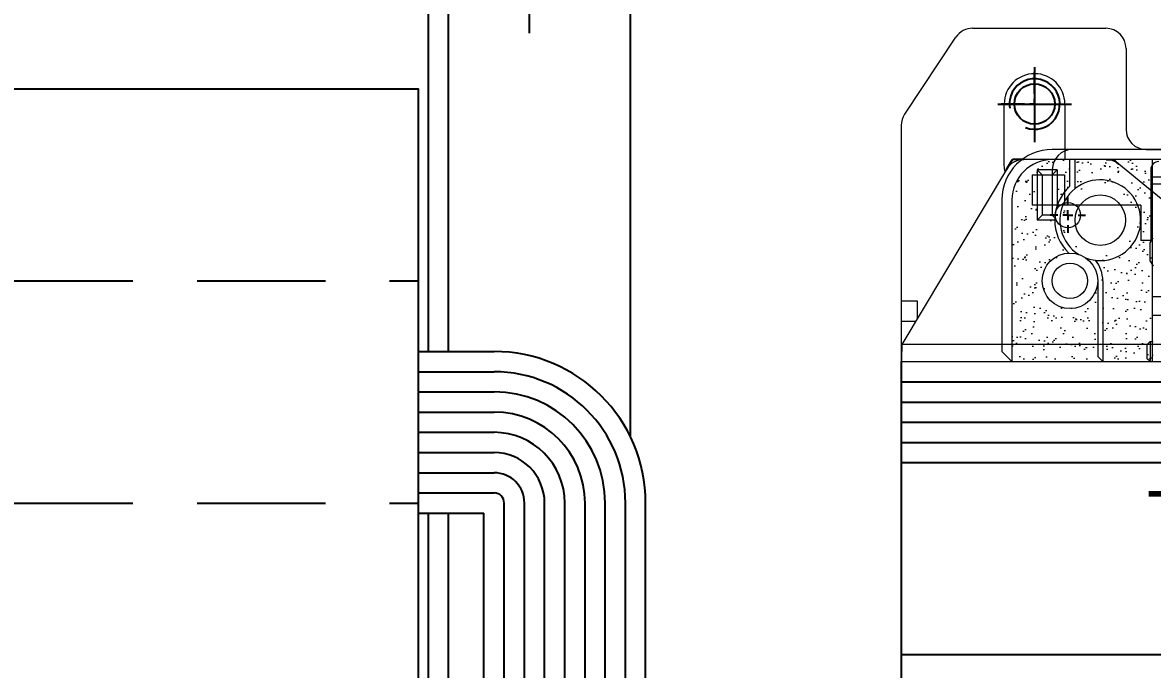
# Model space of a CAD drawing. Header units: millimetres. Extents: x 24815 to 36799, y -9299 to 5469.
# Drawn here: x 35552.4 to 35664.2, y 1939 to 2003.1 of the extents above; entities that cross this region are included whole.
import ezdxf

# ---------------------------------------------------------------- set-up
doc = ezdxf.new("R2010")
doc.units = ezdxf.units.MM
for name, pattern in [('CENTER1', [10, 7, -1, 1, -1]), ('CENTER2', [28.575, 19.05, -3.175, 3.175, -3.175]), ('HIDDENX2', [19.05, 12.7, -6.35])]:
    doc.linetypes.add(name, pattern=pattern)
doc.layers.add('SLD-0', color=7, linetype='Continuous')
doc.styles.get("Standard").update_dxf_attribs({"font": 'ISOCP.SHX', "bigfont": 'WHGTXT.SHX'})

# ---------------------------------------------------------------- blocks, each defined once
blk = doc.blocks.new('A$C4D457A5A')
at = {"color": 1, "linetype": 'CENTER2'}
for p, q in [((187, -65.35), (187, -72.65)), ((183.35, -69), (190.65, -69))]:
    blk.add_line(p, q, dxfattribs=at)
blk.add_circle((187, -69), 2)
at = {"color": 3}
blk.add_arc((187, -69), 2.5, 249.0926, 189.4276, dxfattribs=at)
blk = doc.blocks.new('A$C100C4D09')
at = {"color": 1}
for p, q in [((76.5, 93.5), (52.5, 93.5)), ((76.5, 91.5), (52.5, 91.5)), ((76.5, 89.5), (52.5, 89.5)), ((76.5, 87.5), (52.5, 87.5)), ((76.5, 85.5), (52.5, 85.5)), ((76.5, 83.5), (52.5, 83.5)), ((76.5, 81.5), (52.5, 81.5)), ((76.5, 79.5), (52.5, 79.5)), ((37.5, 71), (37.5, 78.5)), ((39.5, 71), (39.5, 78.5)), ((41.5, 71), (41.5, 78.5)), ((43.5, 71), (43.5, 78.5)), ((45.5, 71), (45.5, 78.5)), ((47.5, 71), (47.5, 78.5)), ((49.5, 71), (49.5, 78.5)), ((51.5, 71), (51.5, 78.5)), ((53.5, 71), (53.5, 77.5)), ((75.5, 77.5), (53.5, 77.5))]:
    blk.add_line(p, q, dxfattribs=at)
at = {"color": 4}
for p, q in [((45.96, 92), (-8.5, 92)), ((37.5, 74), (-8.5, 74)), ((75.5, 74), (53.5, 74)), ((37.5, 72), (-8.5, 72)), ((75.5, 72), (53.5, 72))]:
    blk.add_line(p, q, dxfattribs=at)
at = {"color": 1, "linetype": 'CENTER1'}
blk.add_line((6, 82), (-6, 82), dxfattribs=at)
at = {"color": 2, "linetype": 'HIDDENX2'}
for p, q in [((30.5, 11), (30.5, 71)), ((52.5, 11), (52.5, 71))]:
    blk.add_line(p, q, dxfattribs=at)
at = {"color": 251}
blk.add_lwpolyline([(11.5, 11), (11.5, 71), (71.5, 71), (71.5, 11)], close=True, dxfattribs=at)
at = {"color": 1}
for radius in [15, 13, 11, 9, 7, 5, 3, 1]:
    blk.add_arc((52.5, 78.5), radius, 90, 180, dxfattribs=at)
blk = doc.blocks.new('SW_CENTERMARKSYMBOL_5')
at = {"layer": 'SLD-0', "color": 0}
for p, q in [((0, 0.667), (0, 1.167)), ((-0.667, 0), (-1.167, 0)), ((0, 0), (-0.333, 0)), ((0, 0), (0, 0.333)), ((0, 0), (0, -0.333)), ((0, 0), (0.333, 0)), ((0.667, 0), (1.167, 0)), ((0, -0.667), (0, -1.167))]:
    blk.add_line(p, q, dxfattribs=at)
blk = doc.blocks.new('SW_CENTERMARKSYMBOL_7')
at = {"layer": 'SLD-0', "color": 0}
for p, q in [((0, 0.667), (0, 2.521)), ((-0.667, 0), (-2.203, 0)), ((0, 0), (-0.333, 0)), ((0, 0), (0, 0.333)), ((0, 0), (0, -0.333)), ((0, 0), (0.333, 0)), ((0.667, 0), (2.181, 0)), ((0, -0.667), (0, -2.135))]:
    blk.add_line(p, q, dxfattribs=at)
blk = doc.blocks.new('A$C0A8842CC')
at = {"lineweight": 13}
h = blk.add_hatch(dxfattribs=at)
h.set_pattern_fill('AR-SAND', color=256, style=0)
h.set_pattern_definition([(322.5, (-9973.5843, -16978.3537), (-0.06299336, -1.92682377), [0, -1.52, 0, -1.7, 0, -1.625]), (352.5, (-9973.5843, -16978.3537), (1.7697767, -2.82214607), [0, -0.82, 0, -1.37, 0, -0.525]), (32.5, (-9974.8143, -16978.3537), (3.11414186, -0.00565905), [0, -0.5, 0, -1.8, 0, -2.35]), (42.5, (-9974.8143, -16978.3537), (3.0061266, -0.87767556), [0, -0.25, 0, -1.18, 0, -1.35])])
h.paths.add_polyline_path([(-74.25, -20.15), (-68.63, -20.15, -0.400349), (-71.15, -17.5, -0.414214), (-68.5, -14.85, -0.213263), (-70, -11.5), (-71.75, -11.5), (-71.75, -11.5), (-74.25, -11.5)])
h.paths.add_polyline_path([(-74.25, -25.5), (-65.85, -25.5), (-65.85, -20.15), (-68.37, -20.15, -0.023763), (-68.63, -20.15), (-74.25, -20.15)])
h.paths.add_polyline_path([(-68.37, -20.15), (-65.85, -20.15), (-65.85, -17.5, -0.400378)], flags=17)
h.paths.add_polyline_path([(-74.25, -9.5), (-74.25, -11.5), (-71.75, -11.5), (-71.75, -6.5), (-69.75, -6.5), (-69.75, -10.03, -0.127566), (-68.5, -8.15), (-68.5, -5.5), (-70.25, -5.5, 0.414214)])
h.paths.add_polyline_path([(-68, -8.38, 0.227278), (-69.5, -11.5), (-69, -11.5, -0.998713), (-62, -11.5), (-60.35, -11.5), (-60.35, -5.5), (-68, -5.5)])
h.paths.add_polyline_path([(-69, -11.5), (-69.5, -11.5, 0.202016), (-68.3, -14.36, -0.395316), (-65.35, -17.5), (-65.35, -20.15), (-60.35, -20.15), (-60.35, -17.5), (-60.35, -11.5), (-62, -11.5, -1.001289)])
h.paths.add_polyline_path([(-65.35, -25.5), (-60.35, -25.5), (-60.35, -20.15), (-65.35, -20.15)])
at = {"lineweight": 15}
for p, q in [((-78.13, 7.5), (-64.95, 7.5)), ((-84.86, -1), (-79.79, 6.61)), ((-62.95, 5.5), (-62.95, -2.5)), ((-75, -6), (-75, 0)), ((-69, 0), (-69, -5.5)), ((-85.2, -2.11), (-85.2, -25.5)), ((-64.92, -5.5), (-73.07, -5.5)), ((-60.95, -4.5), (-11.05, -4.5)), ((-74.78, -6.47), (-85.14, -23.8)), ((-56.75, -11.64), (-63.65, -5.96)), ((-83.6, -19.5), (-85.2, -19.5)), ((-83.6, -21.22), (-83.6, -19.5)), ((-85.2, -21.5), (-83.77, -21.5)), ((13.2, -23.8), (-85.2, -23.8)), ((-85.2, -25.5), (13.2, -25.5))]:
    blk.add_line(p, q, dxfattribs=at)
for p, q in [((-74.78, -6.47), (-74.2, -5.5)), ((-73.07, -5.5), (-74.2, -5.5)), ((-64.92, -5.5), (-64.2, -5.5)), ((-63.65, -5.96), (-64.2, -5.5)), ((-85.2, -25.5), (-85.2, -64.5)), ((-85.2, -27.5), (13.2, -27.5)), ((-85.2, -29.5), (13.2, -29.5)), ((-85.2, -31.5), (13.2, -31.5)), ((-85.2, -33.5), (13.2, -33.5)), ((-85.2, -35.5), (13.2, -35.5)), ((-85.2, -54.5), (13.2, -54.5))]:
    blk.add_line(p, q)
at = {"lineweight": 13}
for p, q in [((-1.75, -4.5), (-70.25, -4.5)), ((-1.75, -5.5), (-70.25, -5.5)), ((-68.5, -8.15), (-68.5, -5.5)), ((-68, -8.38), (-68, -5.5)), ((-60.35, -5.5), (-60.35, -25.5)), ((-71.75, -6.5), (-71.75, -11.5)), ((-69.75, -6.5), (-71.75, -6.5)), ((-71.25, -7), (-71.75, -6.5)), ((-70.25, -7), (-69.75, -6.5)), ((-70.25, -6.5), (-70.25, -10)), ((-69.75, -6.5), (-69.75, -10.03)), ((-60.5, -6.5), (-60.5, -13.5)), ((-72.25, -7), (-72.25, -10)), ((-72.25, -7), (-69.05, -7)), ((-71.25, -7), (-71.25, -11)), ((-70.25, -7), (-70.25, -11)), ((-69.05, -7), (-69.05, -10)), ((-60.5, -7.2), (-50.75, -7.2)), ((-60.35, -7.9), (-59, -7.9)), ((-75.25, -9.5), (-75.25, -24.5)), ((-74.25, -9.5), (-74.25, -25.5)), ((-61.5, -10), (-72.25, -10)), ((-61.5, -10), (-61.5, -13.5)), ((-71.25, -11), (-71.75, -11.5)), ((-70.25, -11), (-71.25, -11)), ((-70.25, -11), (-69.99, -11.26)), ((-70, -11.5), (-71.75, -11.5)), ((-60.55, -13.75), (-60.25, -13.25)), ((-60.5, -13.5), (-61.5, -13.5)), ((-60.55, -15.55), (-60.55, -13.75)), ((-60.55, -15.55), (-60.25, -16.05)), ((-65.75, -17.5), (-65.75, -25)), ((-65.25, -17.5), (-65.25, -25.5)), ((-60.35, -19.05), (-59, -19.05)), ((-60.35, -20.89), (-59, -20.89)), ((-74.25, -25.5), (-75.25, -24.5)), ((-60.55, -23.5), (-60.85, -23.8)), ((-60.85, -25.21), (-60.85, -23.8)), ((-60.55, -23.5), (-60.25, -23.5)), ((-60.55, -23.5), (-60.55, -25.5)), ((-74.25, -25.5), (2.25, -25.5)), ((-65.25, -25.5), (-65.75, -25)), ((-60.55, -25.5), (-60.85, -25.21)), ((-60.25, -24.91), (-60.35, -24.91))]:
    blk.add_line(p, q, dxfattribs=at)
at = {"lineweight": 15, "flags": 128}
blk.add_lwpolyline([(-74.92, -6.7), (-74.98, -6.38), (-75, -6)], dxfattribs=at)
at = {"lineweight": 15}
blk.add_circle((-68.7, -11), 1.25, dxfattribs=at)
at = {"lineweight": 13}
for centre, radius in [((-65.5, -11.5), 2.5), ((-68.5, -17.5), 2.75), ((-68.5, -17.5), 1.75)]:
    blk.add_circle(centre, radius, dxfattribs=at)
at = {"lineweight": 15}
for centre, radius, start, end in [((-78.13, 5.5), 2, 90, 146.3099), ((-64.95, 5.5), 2, 0, 90), ((-72, 0), 3, 0, 180), ((-83.2, -2.11), 2, 146.3099, 180), ((-60.95, -2.5), 2, 180, 270), ((-73.07, -7.5), 2, 90, 149.1279), ((-64.92, -7.5), 2, 50.4774, 90), ((-83.5, -23.8), 1.7, 180, 183.3723)]:
    blk.add_arc(centre, radius, start, end, dxfattribs=at)
at = {"lineweight": 13}
for centre, radius, start, end in [((-70.25, -9.5), 5, 90, 180), ((-70.25, -9.5), 4, 90, 180), ((-68.25, -6.5), 2, 90, 180), ((-59.7, -6.5), 0.8, 90, 180), ((-65.5, -11.5), 4, 248.7198, 238.1501), ((-65.5, -11.5), 4.5, 131.8452, 226.3166), ((-68.5, -17.5), 3.25, 0, 38.5736)]:
    blk.add_arc(centre, radius, start, end, dxfattribs=at)
at = {"lineweight": 15}
for points, knots in [([(-85.14, -23.8), (-85.15, -24.02), (-85.15, -24.24), (-85.16, -24.66), (-85.17, -24.84), (-85.18, -25.16), (-85.18, -25.29), (-85.19, -25.46), (-85.2, -25.5), (-85.2, -25.5)], [0, 0, 0, 0, 0.25, 0.25, 0.5, 0.5, 0.75, 0.75, 1, 1, 1, 1]), ([(-85.14, -23.8), (-85.15, -23.83), (-85.16, -23.85), (-85.18, -23.89), (-85.19, -23.9), (-85.2, -23.9)], [0, 0, 0, 0, 0.5, 0.5, 1, 1, 1, 1])]:
    blk.add_open_spline(points, degree=3, knots=knots, dxfattribs=at)
at = {"xscale": -1.5, "yscale": 1.5, "zscale": 1.5, "rotation": 180}
for name, p in [('SW_CENTERMARKSYMBOL_7', (-72, 0)), ('SW_CENTERMARKSYMBOL_5', (-68.7, -11))]:
    blk.add_blockref(name, p, dxfattribs=at)
at = {"color": 2, "insert": (-63.35, -38.3), "char_height": 5, "width": 55.9054, "attachment_point": 1}
blk.add_mtext('{\\fGulim|b0|i0|c129|p49;\\W1.368; \\W1;TRANSFORMER\\P{\\W8.09676; }100VA}', dxfattribs=at)

msp = doc.modelspace()

# ---------------------------------------------------------------- block references
for name, p in [('A$C4D457A5A', (35465.567, 2063.99)), ('A$C0A8842CC', (35724.567, 1994.99))]:
    msp.add_blockref(name, p)
at = {"rotation": 270}
msp.add_blockref('A$C100C4D09', (35520.567, 2007.99), dxfattribs=at)

doc.saveas('drawing.dxf')
